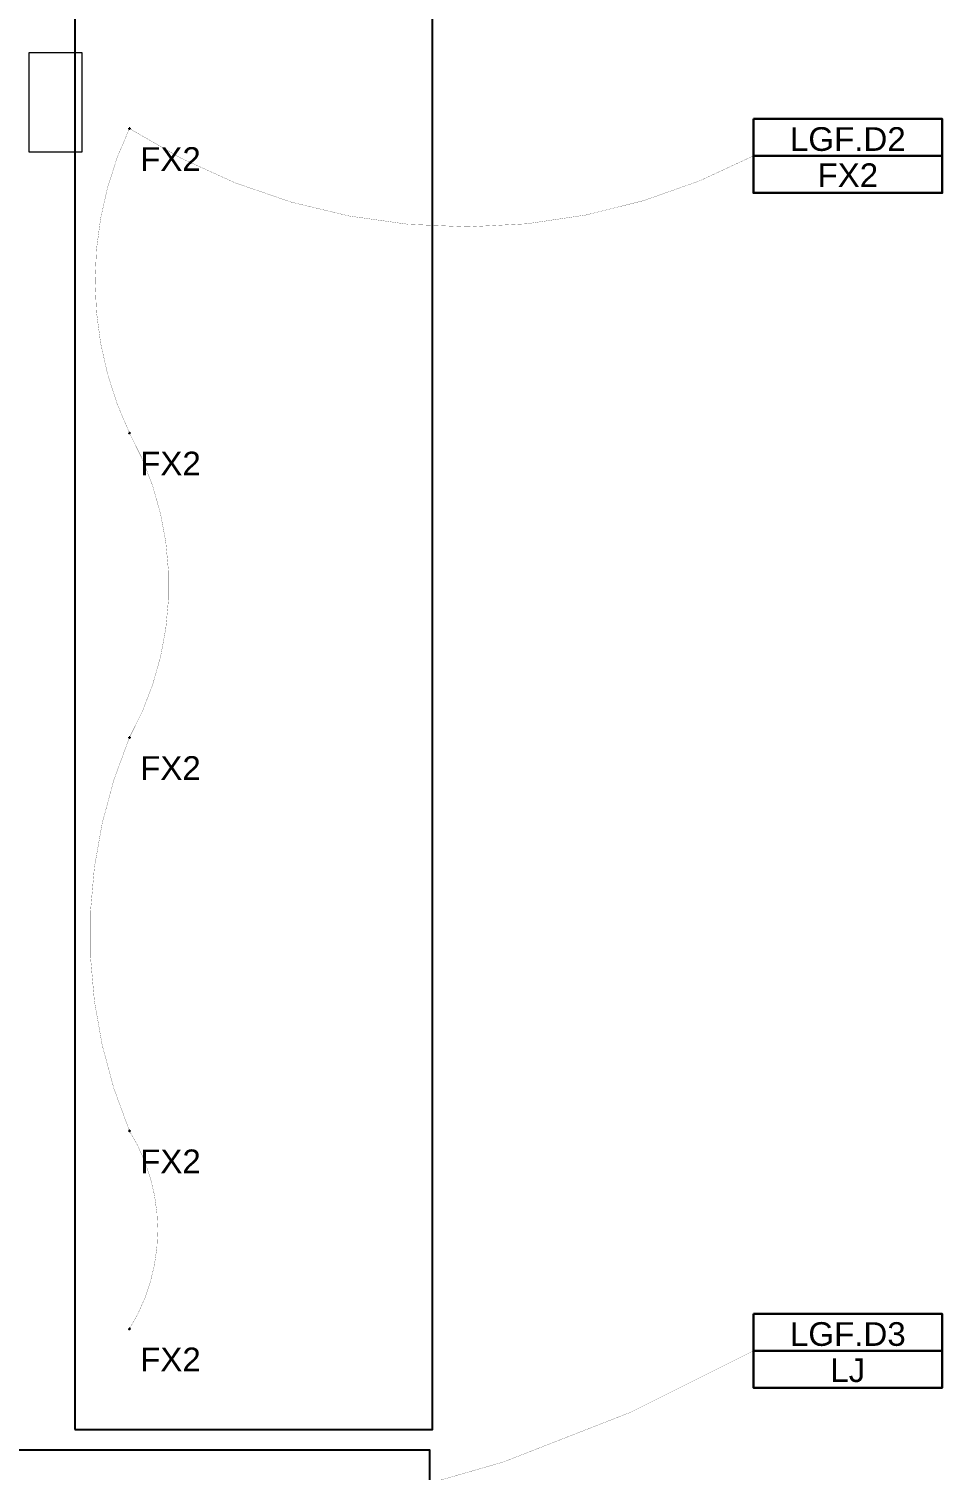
# Model space of a CAD drawing. Header units: millimetres. Extents: x 47511 to 319330, y -16764 to 12078.
# Drawn here: x 98572 to 103201, y -1171 to 6130 of the extents above; entities that cross this region are included whole.
import ezdxf

# ---------------------------------------------------------------- set-up
doc = ezdxf.new("R2010")
doc.units = ezdxf.units.MM
doc.linetypes.add('Dash - Tight', pattern=[4.5, 3, -1.5])
doc.layers.add('0-CountArea', color=152, linetype='Continuous', plot=False, transparency=0.5)
for name, color, linetype, lineweight in [('A-LABEL-LGF', 7, 'Continuous', 9), ('E-LUM-CIRC', 5, 'Dash - Tight', 30), ('E-LUM-FL', 21, 'Continuous', 30), ('E-LUM-GFIT', 252, 'Continuous', 30), ('S-COLS', 7, 'Continuous', 5)]:
    doc.layers.add(name, color=color, linetype=linetype, lineweight=lineweight)
doc.styles.add('1-1', font='Yu Gothic UI Semibold.ttf', dxfattribs={"height": 1.5})
doc.styles.add('Arial_1', font='arial.ttf', dxfattribs={"height": 120})

# ---------------------------------------------------------------- blocks, each defined once
blk = doc.blocks.new('FX2')
at = {"layer": 'E-LUM-FL', "lineweight": 30, "ltscale": 100}
h = blk.add_hatch(color=256, dxfattribs=at)
h.dxf.hatch_style = 1
h.paths.add_polyline_path([(1.5, 0), (0, -1.5), (1.5, -1.5)])
h.paths.add_polyline_path([(0, -1.5), (-1.5, 0), (-1.5, -1.5)])
h.paths.add_polyline_path([(-1.5, 1.5), (-1.5, 0), (1.5, 0), (1.5, 1.5)])
for p, q in [((1.5, 0), (-1.5, 0)), ((-1.5, 0), (0, -1.5)), ((0, -1.5), (1.5, 0))]:
    blk.add_line(p, q, dxfattribs=at)
at = {"layer": 'E-LUM-FL', "lineweight": 30}
blk.add_lwpolyline([(-1.5, 1.5), (1.5, 1.5), (1.5, -1.5), (-1.5, -1.5)], close=True, dxfattribs=at)
at = {"layer": 'E-LUM-GFIT', "lineweight": 30}
blk.add_lwpolyline([(-1.5, 1.5), (1.5, 1.5), (1.5, -1.5), (-1.5, -1.5)], close=True, dxfattribs=at)

msp = doc.modelspace()

# ---------------------------------------------------------------- linework, layer by layer
at = {"layer": '0-CountArea', "ltscale": 10}
for points in [[(98804.9, -965.9), (100618.1, -965.9), (100618.1, 10923), (98804.9, 10923)], [(96851.6, -6785.7), (96851.6, -7867), (100604, -7867), (100604, -1069.1), (96761.3, -1069.1), (96761.3, -3909.5), (98650.2, -3909.5), (98650.2, -6785.5)]]:
    msp.add_lwpolyline(points, close=True, dxfattribs=at)
at = {"layer": 'E-LUM-CIRC', "linetype": 'ByBlock', "ltscale": 10}
for p, q in [((102244.5, 5486.8), (103201, 5486.8)), ((102244.5, -566.7), (103201, -566.7))]:
    msp.add_line(p, q, dxfattribs=at)
at = {"layer": 'E-LUM-CIRC', "ltscale": 25, "const_width": 1}
for points in [[(99081.8, -455.8, 0.285628), (99081.8, 547.7, -0.200664), (99081.8, 2540.2, 0.258607), (99081.8, 4082.7, -0.225614), (99081.8, 5625.2, 0.269407), (102244.5, 5486.8)], [(96872.4, -1342.9, 0.185151), (102244.5, -566.7)]]:
    msp.add_lwpolyline(points, format="xyb", dxfattribs=at)
at = {"layer": 'E-LUM-CIRC', "linetype": 'ByBlock', "ltscale": 10}
for points in [[(102244.5, 5674.1), (103201, 5674.1), (103201, 5299.4), (102244.5, 5299.4)], [(102244.5, -379.4), (103201, -379.4), (103201, -754.1), (102244.5, -754.1)]]:
    msp.add_lwpolyline(points, close=True, dxfattribs=at)
at = {"layer": 'S-COLS'}
for p, q in [((98571.8, 6007.9), (98571.8, 5507.9)), ((98681.8, 6007.9), (98571.8, 6007.9)), ((98731.8, 6007.9), (98681.8, 6007.9)), ((98841.8, 6007.9), (98731.8, 6007.9)), ((98841.8, 5507.9), (98841.8, 6007.9)), ((98571.8, 5507.9), (98681.8, 5507.9)), ((98681.8, 5507.9), (98731.8, 5507.9)), ((98731.8, 5507.9), (98841.8, 5507.9))]:
    msp.add_line(p, q, dxfattribs=at)

# ---------------------------------------------------------------- block references
at = {"layer": 'E-LUM-FL'}
for p in [(99081.8, 5625.2), (99081.8, 4082.7), (99081.8, 2540.2), (99081.8, 547.7), (99081.8, -455.8)]:
    msp.add_blockref('FX2', p, dxfattribs=at)

# ---------------------------------------------------------------- texts
at = {"layer": 'A-LABEL-LGF', "ltscale": 10, "insert": (99395, 2757.5), "char_height": 1, "width": 9.332, "attachment_point": 1, "style": '1-1'}
msp.add_mtext('SERVICE ENTRANCE', dxfattribs=at)
at = {"layer": 'E-LUM-CIRC', "color": 7, "lineweight": 0, "char_height": 120, "attachment_point": 1, "style": 'Arial_1'}
for s, insert in [('\\pxqc;LGF.D2', (102244.5, 5632)), ('\\pxqc;FX2', (102244.5, 5448.8)), ('\\pxqc;LGF.D3', (102244.5, -421.5)), ('\\pxqc;LJ', (102244.5, -604.7))]:
    msp.add_mtext_dynamic_manual_height_columns(s, width=956.473, gutter_width=597.4, heights=[0], dxfattribs=dict(at, insert=insert))
at = {"layer": 'E-LUM-FL', "color": 7, "lineweight": 0, "char_height": 120, "attachment_point": 1, "style": 'Arial_1'}
for insert in [(99136, 5530.7), (99136, 3988.2), (99136, 2445.7), (99136, 453.2), (99136, -550.3)]:
    msp.add_mtext_dynamic_manual_height_columns('FX2', width=41.122, gutter_width=597.4, heights=[0], dxfattribs=dict(at, insert=insert))

doc.saveas('drawing.dxf')
